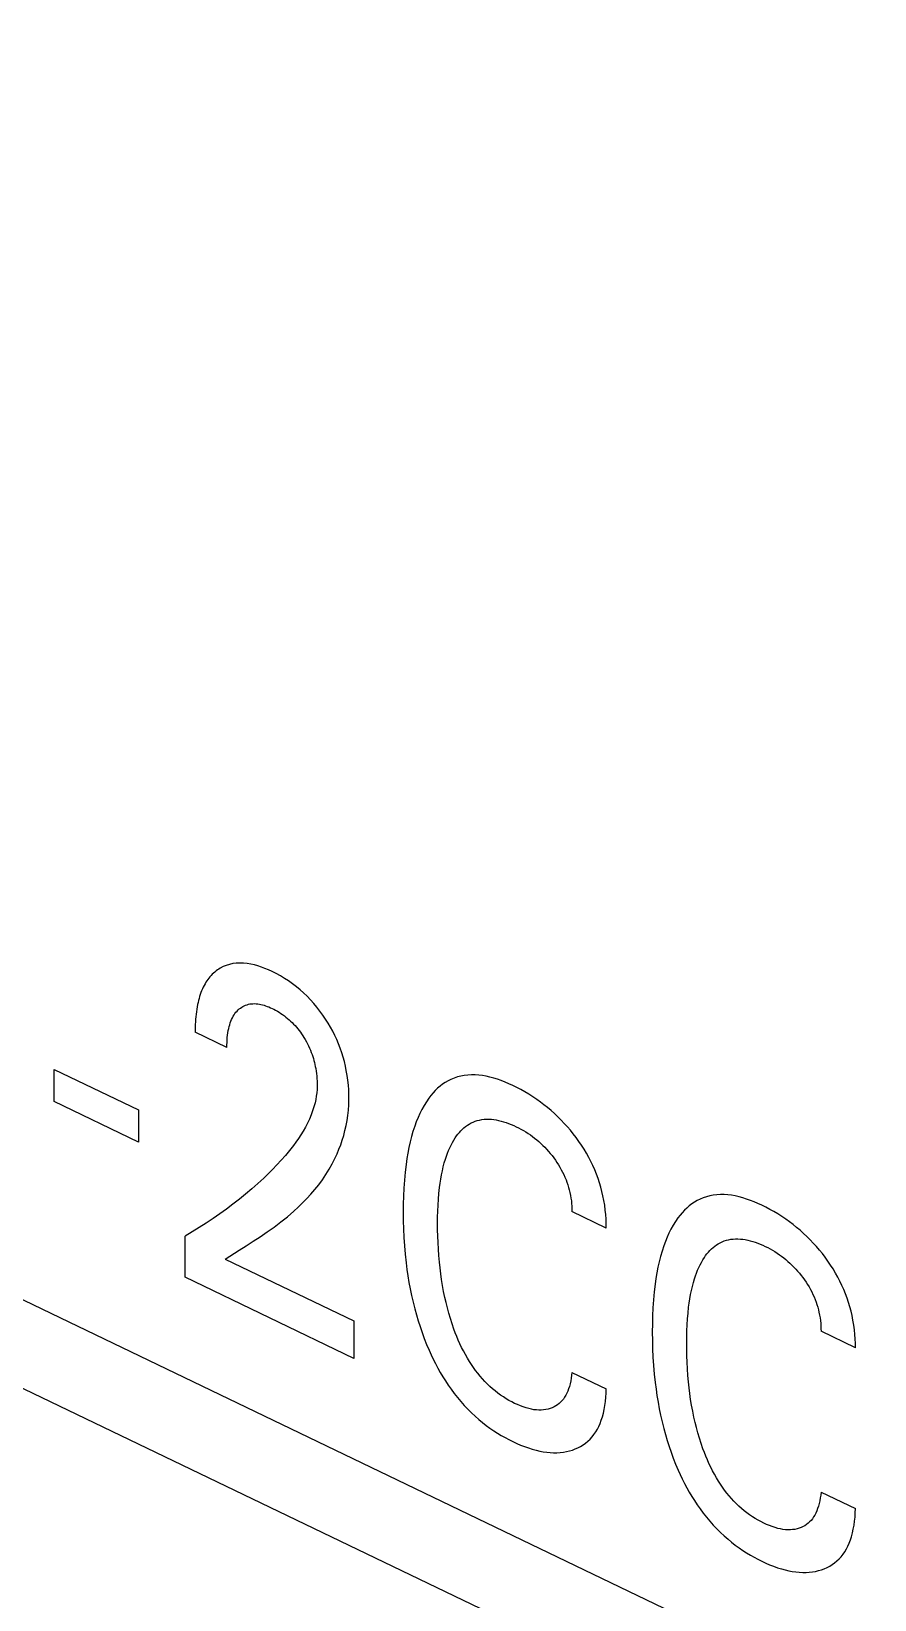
# Model space of a CAD drawing. Extents: x 0 to 420, y 0 to 297.
# Drawn here: x 192.81 to 196.23, y 121.61 to 127.97 of the extents above; entities that cross this region are included whole.
import ezdxf

# ---------------------------------------------------------------- set-up
doc = ezdxf.new("R2010")
doc.units = 0
doc.header["$LTSCALE"] = 23.1
doc.layers.add('40000_ISO', color=7, linetype='CONTINUOUS')

msp = doc.modelspace()

# ---------------------------------------------------------------- linework, layer by layer
at = {"layer": '40000_ISO', "color": 7, "linetype": 'CONTINUOUS'}
for p, q in [((151.239, 142.7894), (204.6505, 117.1157)), ((151.4456, 142.3318), (204.8571, 116.6581)), ((193.6018, 124.179), (193.5894, 124.1738)), ((193.6149, 124.1831), (193.6018, 124.179)), ((193.6285, 124.1861), (193.6149, 124.1831)), ((193.6424, 124.1879), (193.6285, 124.1861)), ((193.6569, 124.1886), (193.6424, 124.1879)), ((193.6717, 124.1882), (193.6569, 124.1886)), ((193.6869, 124.1867), (193.6717, 124.1882)), ((193.7024, 124.1841), (193.6869, 124.1867)), ((193.7164, 124.1809), (193.7024, 124.1841)), ((193.7305, 124.1769), (193.7164, 124.1809)), ((193.7448, 124.1721), (193.7305, 124.1769)), ((193.5238, 124.1163), (193.5199, 124.1104)), ((193.5278, 124.122), (193.5238, 124.1163)), ((193.532, 124.1275), (193.5278, 124.122)), ((193.5364, 124.1328), (193.532, 124.1275)), ((193.5409, 124.138), (193.5364, 124.1328)), ((193.5456, 124.1429), (193.5409, 124.138)), ((193.5506, 124.1475), (193.5456, 124.1429)), ((193.5556, 124.152), (193.5506, 124.1475)), ((193.5609, 124.1563), (193.5556, 124.152)), ((193.5663, 124.1603), (193.5609, 124.1563)), ((193.5718, 124.164), (193.5663, 124.1603)), ((193.5775, 124.1675), (193.5718, 124.164)), ((193.5894, 124.1738), (193.5775, 124.1675)), ((193.7591, 124.1667), (193.7448, 124.1721)), ((193.7735, 124.1607), (193.7591, 124.1667)), ((193.788, 124.1541), (193.7735, 124.1607)), ((193.8048, 124.1456), (193.788, 124.1541)), ((193.8217, 124.1364), (193.8048, 124.1456)), ((193.8384, 124.1264), (193.8217, 124.1364)), ((193.8551, 124.1157), (193.8384, 124.1264)), ((193.8716, 124.104), (193.8551, 124.1157)), ((193.4945, 124.0531), (193.4922, 124.0451)), ((193.497, 124.061), (193.4945, 124.0531)), ((193.4997, 124.0686), (193.497, 124.061)), ((193.5026, 124.0761), (193.4997, 124.0686)), ((193.5057, 124.0835), (193.5026, 124.0761)), ((193.509, 124.0906), (193.5057, 124.0835)), ((193.5125, 124.0976), (193.509, 124.0906)), ((193.5163, 124.1043), (193.5125, 124.0976)), ((193.5199, 124.1104), (193.5163, 124.1043)), ((193.8866, 124.0926), (193.8716, 124.104)), ((193.9014, 124.0804), (193.8866, 124.0926)), ((193.916, 124.0675), (193.9014, 124.0804)), ((193.9302, 124.0539), (193.916, 124.0675)), ((193.944, 124.0397), (193.9302, 124.0539)), ((193.4813, 123.991), (193.4801, 123.981)), ((193.4828, 124.0009), (193.4813, 123.991)), ((193.4844, 124.0107), (193.4828, 124.0009)), ((193.4862, 124.0204), (193.4844, 124.0107)), ((193.488, 124.0288), (193.4862, 124.0204)), ((193.49, 124.037), (193.488, 124.0288)), ((193.4922, 124.0451), (193.49, 124.037)), ((193.6378, 123.9836), (193.6418, 123.9887)), ((193.6418, 123.9887), (193.6461, 123.9936)), ((193.6461, 123.9936), (193.6506, 123.9981)), ((193.6506, 123.9981), (193.6553, 124.0024)), ((193.6553, 124.0024), (193.66, 124.006)), ((193.66, 124.006), (193.6649, 124.0094)), ((193.6649, 124.0094), (193.67, 124.0125)), ((193.67, 124.0125), (193.6753, 124.0152)), ((193.6753, 124.0152), (193.6808, 124.0175)), ((193.6808, 124.0175), (193.6865, 124.0195)), ((193.6865, 124.0195), (193.6924, 124.0212)), ((193.6924, 124.0212), (193.6983, 124.0224)), ((193.6983, 124.0224), (193.7044, 124.0232)), ((193.7044, 124.0232), (193.7106, 124.0237)), ((193.7106, 124.0237), (193.7169, 124.0238)), ((193.7169, 124.0238), (193.7234, 124.0235)), ((193.7234, 124.0235), (193.73, 124.0229)), ((193.73, 124.0229), (193.7366, 124.0219)), ((193.7366, 124.0219), (193.7429, 124.0206)), ((193.7429, 124.0206), (193.7492, 124.0191)), ((193.7492, 124.0191), (193.7556, 124.0173)), ((193.7556, 124.0173), (193.762, 124.0152)), ((193.762, 124.0152), (193.7685, 124.0129)), ((193.7685, 124.0129), (193.775, 124.0103)), ((193.775, 124.0103), (193.7815, 124.0075)), ((193.7815, 124.0075), (193.788, 124.0045)), ((193.788, 124.0045), (193.7952, 124.001)), ((193.7952, 124.001), (193.8024, 123.9972)), ((193.8024, 123.9972), (193.8096, 123.9931)), ((193.8096, 123.9931), (193.8168, 123.9888)), ((193.8168, 123.9888), (193.8239, 123.9842)), ((193.8239, 123.9842), (193.831, 123.9794)), ((193.9573, 124.025), (193.944, 124.0397)), ((193.9701, 124.0097), (193.9573, 124.025)), ((193.9824, 123.9939), (193.9701, 124.0097)), ((193.9942, 123.9777), (193.9824, 123.9939)), ((193.4765, 123.9295), (193.4763, 123.919)), ((193.4769, 123.9399), (193.4765, 123.9295)), ((193.4774, 123.9503), (193.4769, 123.9399)), ((193.4781, 123.9606), (193.4774, 123.9503)), ((193.479, 123.9708), (193.4781, 123.9606)), ((193.4801, 123.981), (193.479, 123.9708)), ((193.6106, 123.9146), (193.6122, 123.9226)), ((193.6122, 123.9226), (193.6141, 123.9305)), ((193.6141, 123.9305), (193.6162, 123.9381)), ((193.6162, 123.9381), (193.6186, 123.9456)), ((193.6186, 123.9456), (193.6212, 123.9528)), ((193.6212, 123.9528), (193.6241, 123.9598)), ((193.6241, 123.9598), (193.6274, 123.9665)), ((193.6274, 123.9665), (193.6306, 123.9725)), ((193.6306, 123.9725), (193.6341, 123.9781)), ((193.6341, 123.9781), (193.6378, 123.9836)), ((193.831, 123.9794), (193.838, 123.9742)), ((193.838, 123.9742), (193.8445, 123.9693)), ((193.8445, 123.9693), (193.8508, 123.9641)), ((193.8508, 123.9641), (193.8571, 123.9586)), ((193.8571, 123.9586), (193.8633, 123.953)), ((193.8633, 123.953), (193.8694, 123.9471)), ((193.8694, 123.9471), (193.8753, 123.9411)), ((193.8753, 123.9411), (193.8812, 123.9348)), ((193.8812, 123.9348), (193.8868, 123.9283)), ((193.8868, 123.9283), (193.8924, 123.9217)), ((193.8924, 123.9217), (193.8977, 123.9149)), ((194.0054, 123.961), (193.9942, 123.9777)), ((194.0156, 123.9449), (194.0054, 123.961)), ((194.0252, 123.9284), (194.0156, 123.9449)), ((194.0343, 123.9118), (194.0252, 123.9284)), ((193.4763, 123.919), (193.4762, 123.9084)), ((193.605, 123.8465), (193.4762, 123.9084)), ((193.6051, 123.8566), (193.6054, 123.8665)), ((193.6054, 123.8665), (193.606, 123.8764)), ((193.606, 123.8764), (193.6067, 123.8862)), ((193.6067, 123.8862), (193.6078, 123.8958)), ((193.6078, 123.8958), (193.609, 123.9053)), ((193.609, 123.9053), (193.6106, 123.9146)), ((193.8977, 123.9149), (193.9029, 123.9079)), ((193.9029, 123.9079), (193.9079, 123.9008)), ((193.9079, 123.9008), (193.9128, 123.8936)), ((193.9128, 123.8936), (193.9174, 123.8862)), ((193.9174, 123.8862), (193.9224, 123.8779)), ((193.9224, 123.8779), (193.9272, 123.8695)), ((193.9272, 123.8695), (193.9317, 123.861)), ((193.9317, 123.861), (193.936, 123.8524)), ((194.0427, 123.895), (194.0343, 123.9118)), ((194.0506, 123.8781), (194.0427, 123.895)), ((194.0578, 123.8611), (194.0506, 123.8781)), ((194.0647, 123.8429), (194.0578, 123.8611)), ((193.605, 123.8465), (193.6051, 123.8566)), ((193.936, 123.8524), (193.94, 123.8437)), ((193.94, 123.8437), (193.9437, 123.8351)), ((193.9437, 123.8351), (193.9472, 123.8264)), ((193.9472, 123.8264), (193.9502, 123.8181)), ((193.9502, 123.8181), (193.9529, 123.8099)), ((193.9529, 123.8099), (193.9555, 123.8017)), ((193.9555, 123.8017), (193.9578, 123.7935)), ((193.9578, 123.7935), (193.9599, 123.7854)), ((194.071, 123.8248), (194.0647, 123.8429)), ((194.0765, 123.8067), (194.071, 123.8248)), ((194.0813, 123.7886), (194.0765, 123.8067)), ((192.9041, 123.7575), (193.2461, 123.5931)), ((192.9041, 123.6266), (192.9041, 123.7575)), ((193.9599, 123.7854), (193.9618, 123.7772)), ((193.9618, 123.7772), (193.9635, 123.7691)), ((193.9635, 123.7691), (193.965, 123.7611)), ((193.965, 123.7611), (193.9667, 123.7506)), ((193.9667, 123.7506), (193.9681, 123.7403)), ((193.9681, 123.7403), (193.9693, 123.7301)), ((193.9693, 123.7301), (193.9701, 123.7199)), ((194.0856, 123.7707), (194.0813, 123.7886)), ((194.0892, 123.7528), (194.0856, 123.7707)), ((194.0927, 123.7328), (194.0892, 123.7528)), ((194.0954, 123.713), (194.0927, 123.7328)), ((194.5529, 123.73), (194.5393, 123.7265)), ((194.567, 123.7326), (194.5529, 123.73)), ((194.5814, 123.7343), (194.567, 123.7326)), ((194.5962, 123.7351), (194.5814, 123.7343)), ((194.6114, 123.735), (194.5962, 123.7351)), ((194.6268, 123.7339), (194.6114, 123.735)), ((194.6415, 123.7321), (194.6268, 123.7339)), ((194.6564, 123.7294), (194.6415, 123.7321)), ((193.9703, 123.676), (193.9691, 123.6621)), ((193.9701, 123.7199), (193.9707, 123.7099)), ((193.9709, 123.6903), (193.9703, 123.676)), ((193.9707, 123.7099), (193.971, 123.7001)), ((193.971, 123.7001), (193.9709, 123.6903)), ((194.0975, 123.6934), (194.0954, 123.713)), ((194.0988, 123.6741), (194.0975, 123.6934)), ((194.0996, 123.6551), (194.0988, 123.6741)), ((194.45, 123.6713), (194.4409, 123.6616)), ((194.4594, 123.6805), (194.45, 123.6713)), ((194.4693, 123.6891), (194.4594, 123.6805)), ((194.4796, 123.6971), (194.4693, 123.6891)), ((194.4904, 123.7044), (194.4796, 123.6971)), ((194.5017, 123.711), (194.4904, 123.7044)), ((194.5135, 123.7169), (194.5017, 123.711)), ((194.5261, 123.7221), (194.5135, 123.7169)), ((194.5393, 123.7265), (194.5261, 123.7221)), ((194.6715, 123.726), (194.6564, 123.7294)), ((194.6867, 123.7218), (194.6715, 123.726)), ((194.702, 123.717), (194.6867, 123.7218)), ((194.7174, 123.7116), (194.702, 123.717)), ((194.7329, 123.7055), (194.7174, 123.7116)), ((194.7485, 123.6989), (194.7329, 123.7055)), ((194.764, 123.6918), (194.7485, 123.6989)), ((194.7804, 123.6838), (194.764, 123.6918)), ((194.7967, 123.6752), (194.7804, 123.6838)), ((194.813, 123.6661), (194.7967, 123.6752)), ((193.2461, 123.4623), (192.9041, 123.6266)), ((193.959, 123.6094), (193.9553, 123.597)), ((193.9622, 123.6221), (193.959, 123.6094)), ((193.9651, 123.6351), (193.9622, 123.6221)), ((193.9674, 123.6484), (193.9651, 123.6351)), ((193.9691, 123.6621), (193.9674, 123.6484)), ((194.0975, 123.5921), (194.099, 123.614)), ((194.099, 123.614), (194.0997, 123.6363)), ((194.0997, 123.6363), (194.0996, 123.6551)), ((194.4045, 123.611), (194.3957, 123.5952)), ((194.414, 123.6262), (194.4045, 123.611)), ((194.4241, 123.6407), (194.414, 123.6262)), ((194.4323, 123.6514), (194.4241, 123.6407)), ((194.4409, 123.6616), (194.4323, 123.6514)), ((194.8292, 123.6564), (194.813, 123.6661)), ((194.8453, 123.6461), (194.8292, 123.6564)), ((194.8613, 123.6353), (194.8453, 123.6461)), ((194.876, 123.6248), (194.8613, 123.6353)), ((194.8905, 123.6138), (194.876, 123.6248)), ((194.9049, 123.6023), (194.8905, 123.6138)), ((193.2461, 123.5931), (193.2461, 123.4623)), ((193.9396, 123.5558), (193.9318, 123.539)), ((193.9468, 123.5731), (193.9396, 123.5558)), ((193.9512, 123.5849), (193.9468, 123.5731)), ((193.9553, 123.597), (193.9512, 123.5849)), ((194.0883, 123.5292), (194.0921, 123.5497)), ((194.0921, 123.5497), (194.0952, 123.5707)), ((194.0952, 123.5707), (194.0975, 123.5921)), ((194.3728, 123.5445), (194.3663, 123.5266)), ((194.3798, 123.5619), (194.3728, 123.5445)), ((194.3875, 123.5788), (194.3798, 123.5619)), ((194.3957, 123.5952), (194.3875, 123.5788)), ((194.5874, 123.5358), (194.5951, 123.54)), ((194.5951, 123.54), (194.6032, 123.5438)), ((194.6032, 123.5438), (194.6116, 123.5471)), ((194.6116, 123.5471), (194.6203, 123.5498)), ((194.6203, 123.5498), (194.6292, 123.552)), ((194.6292, 123.552), (194.6384, 123.5537)), ((194.6384, 123.5537), (194.6479, 123.5548)), ((194.6479, 123.5548), (194.6575, 123.5554)), ((194.6575, 123.5554), (194.6674, 123.5554)), ((194.6674, 123.5554), (194.6774, 123.5549)), ((194.6774, 123.5549), (194.6871, 123.5539)), ((194.6871, 123.5539), (194.6969, 123.5523)), ((194.6969, 123.5523), (194.7068, 123.5503)), ((194.7068, 123.5503), (194.7168, 123.5479)), ((194.7168, 123.5479), (194.7269, 123.545)), ((194.7269, 123.545), (194.7371, 123.5417)), ((194.7371, 123.5417), (194.7473, 123.538)), ((194.9192, 123.5904), (194.9049, 123.6023)), ((194.9332, 123.5779), (194.9192, 123.5904)), ((194.947, 123.5649), (194.9332, 123.5779)), ((194.96, 123.5519), (194.947, 123.5649)), ((194.9728, 123.5385), (194.96, 123.5519)), ((193.8952, 123.4771), (193.8851, 123.4626)), ((193.905, 123.4919), (193.8952, 123.4771)), ((193.9144, 123.5071), (193.905, 123.4919)), ((193.9233, 123.5228), (193.9144, 123.5071)), ((193.9318, 123.539), (193.9233, 123.5228)), ((194.0727, 123.4703), (194.0785, 123.4895)), ((194.0785, 123.4895), (194.0837, 123.5091)), ((194.0837, 123.5091), (194.0883, 123.5292)), ((194.3534, 123.4846), (194.3479, 123.4629)), ((194.3595, 123.5059), (194.3534, 123.4846)), ((194.3663, 123.5266), (194.3595, 123.5059)), ((194.5249, 123.4704), (194.5311, 123.4801)), ((194.5311, 123.4801), (194.5363, 123.4876)), ((194.5363, 123.4876), (194.5417, 123.4948)), ((194.5417, 123.4948), (194.5474, 123.5017)), ((194.5474, 123.5017), (194.5534, 123.5083)), ((194.5534, 123.5083), (194.5596, 123.5146)), ((194.5596, 123.5146), (194.5661, 123.5205)), ((194.5661, 123.5205), (194.5729, 123.526)), ((194.5729, 123.526), (194.58, 123.5312)), ((194.58, 123.5312), (194.5874, 123.5358)), ((194.7473, 123.538), (194.7575, 123.5339)), ((194.7575, 123.5339), (194.7678, 123.5295)), ((194.7678, 123.5295), (194.7781, 123.5247)), ((194.7781, 123.5247), (194.7877, 123.5199)), ((194.7877, 123.5199), (194.7973, 123.5148)), ((194.7973, 123.5148), (194.8069, 123.5094)), ((194.8069, 123.5094), (194.8164, 123.5037)), ((194.8164, 123.5037), (194.8259, 123.4977)), ((194.8259, 123.4977), (194.8353, 123.4913)), ((194.8353, 123.4913), (194.844, 123.485)), ((194.844, 123.485), (194.8526, 123.4784)), ((194.8526, 123.4784), (194.8611, 123.4716)), ((194.9853, 123.5247), (194.9728, 123.5385)), ((194.9975, 123.5104), (194.9853, 123.5247)), ((195.0094, 123.4958), (194.9975, 123.5104)), ((195.0208, 123.4808), (195.0094, 123.4958)), ((195.032, 123.4653), (195.0208, 123.4808)), ((193.8587, 123.4281), (193.8423, 123.4083)), ((193.8746, 123.4485), (193.8587, 123.4281)), ((193.8851, 123.4626), (193.8746, 123.4485)), ((194.0439, 123.3982), (194.0518, 123.4155)), ((194.0518, 123.4155), (194.0593, 123.4333)), ((194.0593, 123.4333), (194.0663, 123.4516)), ((194.0663, 123.4516), (194.0727, 123.4703)), ((194.3387, 123.4182), (194.3349, 123.3954)), ((194.343, 123.4408), (194.3387, 123.4182)), ((194.3479, 123.4629), (194.343, 123.4408)), ((194.4951, 123.4056), (194.4993, 123.4171)), ((194.4993, 123.4171), (194.5037, 123.4284)), ((194.5037, 123.4284), (194.5085, 123.4393)), ((194.5085, 123.4393), (194.5136, 123.45)), ((194.5136, 123.45), (194.5191, 123.4604)), ((194.5191, 123.4604), (194.5249, 123.4704)), ((194.8611, 123.4716), (194.8695, 123.4644)), ((194.8695, 123.4644), (194.8778, 123.457)), ((194.8778, 123.457), (194.886, 123.4492)), ((194.886, 123.4492), (194.8938, 123.4414)), ((194.8938, 123.4414), (194.9014, 123.4332)), ((194.9014, 123.4332), (194.9089, 123.4249)), ((194.9089, 123.4249), (194.9161, 123.4163)), ((194.9161, 123.4163), (194.9232, 123.4075)), ((195.0427, 123.4495), (195.032, 123.4653)), ((195.053, 123.4335), (195.0427, 123.4495)), ((195.0628, 123.4171), (195.053, 123.4335)), ((195.0721, 123.4006), (195.0628, 123.4171)), ((193.7905, 123.3519), (193.7725, 123.334)), ((193.8081, 123.3702), (193.7905, 123.3519)), ((193.8254, 123.389), (193.8081, 123.3702)), ((193.8423, 123.4083), (193.8254, 123.389)), ((194.0061, 123.3306), (194.0195, 123.3523)), ((194.0195, 123.3523), (194.0321, 123.3748)), ((194.0321, 123.3748), (194.0439, 123.3982)), ((194.3315, 123.3722), (194.3278, 123.3407)), ((194.3349, 123.3954), (194.3315, 123.3722)), ((194.4785, 123.346), (194.4823, 123.3623)), ((194.4823, 123.3623), (194.4865, 123.3783)), ((194.4865, 123.3783), (194.4912, 123.3939)), ((194.4912, 123.3939), (194.4951, 123.4056)), ((194.9232, 123.4075), (194.9301, 123.3985)), ((194.9301, 123.3985), (194.9368, 123.3892)), ((194.9368, 123.3892), (194.9432, 123.3798)), ((194.9432, 123.3798), (194.9494, 123.3702)), ((194.9494, 123.3702), (194.9553, 123.3605)), ((194.9553, 123.3605), (194.9609, 123.3506)), ((194.9609, 123.3506), (194.9662, 123.3406)), ((195.0808, 123.3839), (195.0721, 123.4006)), ((195.0889, 123.3671), (195.0808, 123.3839)), ((195.0966, 123.3497), (195.0889, 123.3671)), ((195.1036, 123.3322), (195.0966, 123.3497)), ((193.7302, 123.2942), (193.7057, 123.2726)), ((193.7542, 123.3164), (193.7302, 123.2942)), ((193.7725, 123.334), (193.7542, 123.3164)), ((193.9619, 123.2701), (193.9773, 123.2896)), ((193.9773, 123.2896), (193.9921, 123.3097)), ((193.9921, 123.3097), (194.0061, 123.3306)), ((194.3249, 123.3088), (194.3226, 123.2764)), ((194.3278, 123.3407), (194.3249, 123.3088)), ((194.4673, 123.2782), (194.4696, 123.2955)), ((194.4696, 123.2955), (194.4722, 123.3126)), ((194.4722, 123.3126), (194.4752, 123.3294)), ((194.4752, 123.3294), (194.4785, 123.346)), ((194.9662, 123.3406), (194.9711, 123.3306)), ((194.9711, 123.3306), (194.9757, 123.3203)), ((194.9757, 123.3203), (194.98, 123.3099)), ((194.98, 123.3099), (194.9838, 123.2995)), ((194.9838, 123.2995), (194.9874, 123.2891)), ((194.9874, 123.2891), (194.9905, 123.2788)), ((195.11, 123.3147), (195.1036, 123.3322)), ((195.1158, 123.2972), (195.11, 123.3147)), ((195.121, 123.2797), (195.1158, 123.2972)), ((193.6556, 123.231), (193.6296, 123.2106)), ((193.6808, 123.2516), (193.6556, 123.231)), ((193.7057, 123.2726), (193.6808, 123.2516)), ((193.9121, 123.2156), (193.9292, 123.2332)), ((193.9292, 123.2332), (193.9458, 123.2513)), ((193.9458, 123.2513), (193.9619, 123.2701)), ((194.3211, 123.2437), (194.3202, 123.2106)), ((194.3226, 123.2764), (194.3211, 123.2437)), ((194.4612, 123.2067), (194.4627, 123.2308)), ((194.4627, 123.2308), (194.4647, 123.2546)), ((194.4647, 123.2546), (194.4673, 123.2782)), ((194.9905, 123.2788), (194.9933, 123.2684)), ((194.9933, 123.2684), (194.9957, 123.2581)), ((194.9957, 123.2581), (194.9981, 123.2466)), ((194.9981, 123.2466), (195, 123.2353)), ((195, 123.2353), (195.0016, 123.2241)), ((195.0016, 123.2241), (195.0027, 123.213)), ((195.1256, 123.2622), (195.121, 123.2797)), ((195.1297, 123.2448), (195.1256, 123.2622)), ((195.1336, 123.2254), (195.1297, 123.2448)), ((195.1368, 123.2062), (195.1336, 123.2254)), ((195.5115, 123.2256), (195.5003, 123.219)), ((195.5233, 123.2315), (195.5115, 123.2256)), ((195.5359, 123.2367), (195.5233, 123.2315)), ((195.5491, 123.2411), (195.5359, 123.2367)), ((195.5627, 123.2446), (195.5491, 123.2411)), ((195.5768, 123.2472), (195.5627, 123.2446)), ((195.5912, 123.2489), (195.5768, 123.2472)), ((195.606, 123.2497), (195.5912, 123.2489)), ((195.6212, 123.2496), (195.606, 123.2497)), ((195.6366, 123.2485), (195.6212, 123.2496)), ((195.6513, 123.2467), (195.6366, 123.2485)), ((195.6662, 123.244), (195.6513, 123.2467)), ((195.6813, 123.2406), (195.6662, 123.244)), ((195.6965, 123.2364), (195.6813, 123.2406)), ((195.7118, 123.2316), (195.6965, 123.2364)), ((195.7273, 123.2262), (195.7118, 123.2316)), ((195.7427, 123.2201), (195.7273, 123.2262)), ((193.5764, 123.1714), (193.5493, 123.1525)), ((193.6032, 123.1908), (193.5764, 123.1714)), ((193.6296, 123.2106), (193.6032, 123.1908)), ((193.8235, 123.1386), (193.8503, 123.16)), ((193.8503, 123.16), (193.8764, 123.1822)), ((193.8764, 123.1822), (193.8945, 123.1987)), ((193.8945, 123.1987), (193.9121, 123.2156)), ((194.3202, 123.2106), (194.32, 123.1773)), ((194.32, 123.1773), (194.3203, 123.1439)), ((194.4593, 123.1329), (194.4595, 123.1577)), ((194.4595, 123.1577), (194.4601, 123.1823)), ((194.4601, 123.1823), (194.4612, 123.2067)), ((195.0027, 123.213), (195.0035, 123.2021)), ((195.0035, 123.2021), (195.0039, 123.1914)), ((195.0039, 123.1914), (195.004, 123.181)), ((195.1433, 123.114), (195.004, 123.181)), ((195.1393, 123.1871), (195.1368, 123.2062)), ((195.1412, 123.1684), (195.1393, 123.1871)), ((195.1425, 123.1499), (195.1412, 123.1684)), ((195.4421, 123.166), (195.4339, 123.1553)), ((195.4507, 123.1762), (195.4421, 123.166)), ((195.4598, 123.1859), (195.4507, 123.1762)), ((195.4692, 123.1951), (195.4598, 123.1859)), ((195.4791, 123.2037), (195.4692, 123.1951)), ((195.4894, 123.2117), (195.4791, 123.2037)), ((195.5003, 123.219), (195.4894, 123.2117)), ((195.7583, 123.2135), (195.7427, 123.2201)), ((195.7738, 123.2064), (195.7583, 123.2135)), ((195.7902, 123.1984), (195.7738, 123.2064)), ((195.8065, 123.1898), (195.7902, 123.1984)), ((195.8228, 123.1807), (195.8065, 123.1898)), ((195.839, 123.171), (195.8228, 123.1807)), ((195.8551, 123.1607), (195.839, 123.171)), ((195.8711, 123.1499), (195.8551, 123.1607)), ((193.4644, 123.0981), (193.4354, 123.0811)), ((193.4931, 123.1158), (193.4644, 123.0981)), ((193.5214, 123.1339), (193.4931, 123.1158)), ((193.5493, 123.1525), (193.5214, 123.1339)), ((193.74, 123.0789), (193.7683, 123.0982)), ((193.7683, 123.0982), (193.7961, 123.118)), ((193.7961, 123.118), (193.8235, 123.1386)), ((194.3203, 123.1439), (194.3211, 123.1102)), ((194.3211, 123.1102), (194.3227, 123.0762)), ((194.4594, 123.1072), (194.4593, 123.1329)), ((194.46, 123.0812), (194.4594, 123.1072)), ((195.1432, 123.1318), (195.1425, 123.1499)), ((195.1433, 123.114), (195.1432, 123.1318)), ((195.4055, 123.1098), (195.3973, 123.0934)), ((195.4143, 123.1256), (195.4055, 123.1098)), ((195.4238, 123.1408), (195.4143, 123.1256)), ((195.4339, 123.1553), (195.4238, 123.1408)), ((195.8858, 123.1394), (195.8711, 123.1499)), ((195.9003, 123.1284), (195.8858, 123.1394)), ((195.9147, 123.1169), (195.9003, 123.1284)), ((195.929, 123.105), (195.9147, 123.1169)), ((195.943, 123.0925), (195.929, 123.105)), ((193.4354, 122.9148), (193.4354, 123.0811)), ((193.6542, 123.0239), (193.6829, 123.0419)), ((193.6829, 123.0419), (193.7115, 123.0602)), ((193.7115, 123.0602), (193.74, 123.0789)), ((194.3227, 123.0762), (194.3249, 123.042)), ((194.3249, 123.042), (194.3279, 123.0075)), ((194.461, 123.0551), (194.46, 123.0812)), ((194.4624, 123.0288), (194.461, 123.0551)), ((195.3761, 123.0413), (195.3693, 123.0205)), ((195.3826, 123.0591), (195.3761, 123.0413)), ((195.3896, 123.0765), (195.3826, 123.0591)), ((195.3973, 123.0934), (195.3896, 123.0765)), ((195.5694, 123.0292), (195.5759, 123.0351)), ((195.5759, 123.0351), (195.5827, 123.0407)), ((195.5827, 123.0407), (195.5898, 123.0458)), ((195.5898, 123.0458), (195.5972, 123.0504)), ((195.5972, 123.0504), (195.6049, 123.0547)), ((195.6049, 123.0547), (195.613, 123.0584)), ((195.613, 123.0584), (195.6214, 123.0617)), ((195.6214, 123.0617), (195.6301, 123.0644)), ((195.6301, 123.0644), (195.639, 123.0666)), ((195.639, 123.0666), (195.6482, 123.0683)), ((195.6482, 123.0683), (195.6577, 123.0694)), ((195.6577, 123.0694), (195.6673, 123.07)), ((195.6673, 123.07), (195.6772, 123.07)), ((195.6772, 123.07), (195.6872, 123.0695)), ((195.6872, 123.0695), (195.6969, 123.0685)), ((195.6969, 123.0685), (195.7067, 123.067)), ((195.7067, 123.067), (195.7166, 123.065)), ((195.7166, 123.065), (195.7266, 123.0625)), ((195.7266, 123.0625), (195.7367, 123.0596)), ((195.7367, 123.0596), (195.7469, 123.0563)), ((195.7469, 123.0563), (195.7571, 123.0526)), ((195.7571, 123.0526), (195.7673, 123.0485)), ((195.7673, 123.0485), (195.7776, 123.0441)), ((195.7776, 123.0441), (195.7879, 123.0393)), ((195.7879, 123.0393), (195.7975, 123.0345)), ((195.7975, 123.0345), (195.8071, 123.0294)), ((195.9568, 123.0795), (195.943, 123.0925)), ((195.9698, 123.0666), (195.9568, 123.0795)), ((195.9826, 123.0531), (195.9698, 123.0666)), ((195.9951, 123.0393), (195.9826, 123.0531)), ((196.0073, 123.025), (195.9951, 123.0393)), ((193.5973, 122.9885), (193.6542, 123.0239)), ((193.5973, 122.9885), (194.1201, 122.7372)), ((194.3279, 123.0075), (194.3316, 122.9726)), ((194.3316, 122.9726), (194.335, 122.9464)), ((194.4643, 123.0023), (194.4624, 123.0288)), ((194.4666, 122.9756), (194.4643, 123.0023)), ((194.4691, 122.9522), (194.4666, 122.9756)), ((195.3577, 122.9775), (195.3528, 122.9554)), ((195.3632, 122.9993), (195.3577, 122.9775)), ((195.3693, 123.0205), (195.3632, 122.9993)), ((195.5234, 122.9646), (195.5289, 122.975)), ((195.5289, 122.975), (195.5347, 122.985)), ((195.5347, 122.985), (195.5409, 122.9947)), ((195.5409, 122.9947), (195.5461, 123.0022)), ((195.5461, 123.0022), (195.5515, 123.0094)), ((195.5515, 123.0094), (195.5572, 123.0163)), ((195.5572, 123.0163), (195.5632, 123.0229)), ((195.5632, 123.0229), (195.5694, 123.0292)), ((195.8071, 123.0294), (195.8167, 123.024)), ((195.8167, 123.024), (195.8262, 123.0183)), ((195.8262, 123.0183), (195.8357, 123.0123)), ((195.8357, 123.0123), (195.8451, 123.0059)), ((195.8451, 123.0059), (195.8538, 122.9996)), ((195.8538, 122.9996), (195.8624, 122.9931)), ((195.8624, 122.9931), (195.8709, 122.9862)), ((195.8709, 122.9862), (195.8793, 122.979)), ((195.8793, 122.979), (195.8876, 122.9716)), ((195.8876, 122.9716), (195.8958, 122.9638)), ((196.0192, 123.0104), (196.0073, 123.025)), ((196.0306, 122.9954), (196.0192, 123.0104)), ((196.0418, 122.9799), (196.0306, 122.9954)), ((196.0526, 122.9641), (196.0418, 122.9799)), ((194.1201, 122.5857), (193.4354, 122.9148)), ((194.335, 122.9464), (194.3388, 122.9201)), ((194.3388, 122.9201), (194.3432, 122.8936)), ((194.4721, 122.9286), (194.4691, 122.9522)), ((194.4754, 122.9048), (194.4721, 122.9286)), ((194.4793, 122.881), (194.4754, 122.9048)), ((195.3447, 122.91), (195.3413, 122.8868)), ((195.3485, 122.9329), (195.3447, 122.91)), ((195.3528, 122.9554), (195.3485, 122.9329)), ((195.4963, 122.8929), (195.501, 122.9085)), ((195.501, 122.9085), (195.5049, 122.9202)), ((195.5049, 122.9202), (195.5091, 122.9317)), ((195.5091, 122.9317), (195.5135, 122.943)), ((195.5135, 122.943), (195.5183, 122.9539)), ((195.5183, 122.9539), (195.5234, 122.9646)), ((195.8958, 122.9638), (195.9036, 122.956)), ((195.9036, 122.956), (195.9112, 122.9479)), ((195.9112, 122.9479), (195.9187, 122.9395)), ((195.9187, 122.9395), (195.9259, 122.9309)), ((195.9259, 122.9309), (195.933, 122.9221)), ((195.933, 122.9221), (195.9399, 122.9131)), ((195.9399, 122.9131), (195.9466, 122.9038)), ((195.9466, 122.9038), (195.953, 122.8944)), ((196.0628, 122.9481), (196.0526, 122.9641)), ((196.0726, 122.9317), (196.0628, 122.9481)), ((196.0819, 122.9152), (196.0726, 122.9317)), ((196.0906, 122.8985), (196.0819, 122.9152)), ((194.3432, 122.8936), (194.3481, 122.867)), ((194.3481, 122.867), (194.3536, 122.8402)), ((194.3536, 122.8402), (194.3598, 122.8133)), ((194.4837, 122.857), (194.4793, 122.881)), ((194.4887, 122.8328), (194.4837, 122.857)), ((195.3376, 122.8553), (195.3347, 122.8234)), ((195.3413, 122.8868), (195.3376, 122.8553)), ((195.482, 122.8272), (195.485, 122.844)), ((195.485, 122.844), (195.4883, 122.8606)), ((195.4883, 122.8606), (195.4921, 122.8769)), ((195.4921, 122.8769), (195.4963, 122.8929)), ((195.953, 122.8944), (195.9592, 122.8848)), ((195.9592, 122.8848), (195.9651, 122.8751)), ((195.9651, 122.8751), (195.9707, 122.8652)), ((195.9707, 122.8652), (195.976, 122.8552)), ((195.976, 122.8552), (195.9809, 122.8452)), ((195.9809, 122.8452), (195.9855, 122.8349)), ((196.0987, 122.8817), (196.0906, 122.8985)), ((196.1064, 122.8643), (196.0987, 122.8817)), ((196.1134, 122.8468), (196.1064, 122.8643)), ((196.1198, 122.8293), (196.1134, 122.8468)), ((194.3598, 122.8133), (194.3666, 122.7863)), ((194.3666, 122.7863), (194.3731, 122.7624)), ((194.4935, 122.8117), (194.4887, 122.8328)), ((194.4988, 122.7904), (194.4935, 122.8117)), ((194.5046, 122.7691), (194.4988, 122.7904)), ((195.3324, 122.791), (195.3309, 122.7583)), ((195.3347, 122.8234), (195.3324, 122.791)), ((195.4745, 122.7693), (195.4771, 122.7928)), ((195.4771, 122.7928), (195.4794, 122.8101)), ((195.4794, 122.8101), (195.482, 122.8272)), ((195.9855, 122.8349), (195.9898, 122.8245)), ((195.9898, 122.8245), (195.9937, 122.8142)), ((195.9937, 122.8142), (195.9972, 122.8038)), ((195.9972, 122.8038), (196.0003, 122.7934)), ((196.0003, 122.7934), (196.0031, 122.783)), ((196.0031, 122.783), (196.0055, 122.7727)), ((196.1256, 122.8118), (196.1198, 122.8293)), ((196.1308, 122.7943), (196.1256, 122.8118)), ((196.1354, 122.7768), (196.1308, 122.7943)), ((196.1395, 122.7594), (196.1354, 122.7768)), ((194.1201, 122.7372), (194.1201, 122.5857)), ((194.3731, 122.7624), (194.3802, 122.7384)), ((194.3802, 122.7384), (194.3879, 122.7144)), ((194.3879, 122.7144), (194.3961, 122.6903)), ((194.511, 122.7476), (194.5046, 122.7691)), ((194.5179, 122.7262), (194.511, 122.7476)), ((194.5254, 122.7047), (194.5179, 122.7262)), ((195.33, 122.7252), (195.3298, 122.6919)), ((195.3309, 122.7583), (195.33, 122.7252)), ((195.4699, 122.6969), (195.471, 122.7213)), ((195.471, 122.7213), (195.4725, 122.7454)), ((195.4725, 122.7454), (195.4745, 122.7693)), ((196.0055, 122.7727), (196.0079, 122.7612)), ((196.0079, 122.7612), (196.0098, 122.7499)), ((196.0098, 122.7499), (196.0114, 122.7387)), ((196.0114, 122.7387), (196.0125, 122.7276)), ((196.0125, 122.7276), (196.0133, 122.7167)), ((196.0133, 122.7167), (196.0137, 122.706)), ((196.1434, 122.74), (196.1395, 122.7594)), ((196.1466, 122.7208), (196.1434, 122.74)), ((196.1491, 122.7018), (196.1466, 122.7208)), ((194.3961, 122.6903), (194.405, 122.6663)), ((194.405, 122.6663), (194.4146, 122.6423)), ((194.531, 122.6898), (194.5254, 122.7047)), ((194.5369, 122.6749), (194.531, 122.6898)), ((194.5431, 122.66), (194.5369, 122.6749)), ((194.5497, 122.6452), (194.5431, 122.66)), ((195.3298, 122.6919), (195.3301, 122.6585)), ((195.3301, 122.6585), (195.3309, 122.6248)), ((195.4691, 122.6475), (195.4693, 122.6723)), ((195.4693, 122.6723), (195.4699, 122.6969)), ((196.0137, 122.706), (196.0138, 122.6956)), ((196.1531, 122.6286), (196.0138, 122.6956)), ((196.151, 122.683), (196.1491, 122.7018)), ((196.1523, 122.6645), (196.151, 122.683)), ((196.153, 122.6464), (196.1523, 122.6645)), ((194.4146, 122.6423), (194.4248, 122.6183)), ((194.4248, 122.6183), (194.433, 122.6002)), ((194.433, 122.6002), (194.4416, 122.5822)), ((194.5566, 122.6304), (194.5497, 122.6452)), ((194.5639, 122.6158), (194.5566, 122.6304)), ((194.5717, 122.6013), (194.5639, 122.6158)), ((194.5799, 122.5869), (194.5717, 122.6013)), ((194.5885, 122.5727), (194.5799, 122.5869)), ((195.3309, 122.6248), (195.3325, 122.5908)), ((195.3325, 122.5908), (195.3347, 122.5566)), ((195.4692, 122.6218), (195.4691, 122.6475)), ((195.4698, 122.5958), (195.4692, 122.6218)), ((195.4708, 122.5697), (195.4698, 122.5958)), ((196.1531, 122.6286), (196.153, 122.6464)), ((194.4416, 122.5822), (194.4506, 122.5643)), ((194.4506, 122.5643), (194.46, 122.5465)), ((194.46, 122.5465), (194.4699, 122.5289)), ((194.4699, 122.5289), (194.4802, 122.5115)), ((194.5964, 122.5605), (194.5885, 122.5727)), ((194.6046, 122.5485), (194.5964, 122.5605)), ((194.6132, 122.5366), (194.6046, 122.5485)), ((194.6221, 122.5251), (194.6132, 122.5366)), ((194.6312, 122.5138), (194.6221, 122.5251)), ((195.004, 122.5288), (195.0027, 122.517)), ((195.004, 122.5288), (195.1433, 122.4618)), ((195.3347, 122.5566), (195.3377, 122.5221)), ((195.3377, 122.5221), (195.3414, 122.4872)), ((195.4722, 122.5434), (195.4708, 122.5697)), ((195.4741, 122.5169), (195.4722, 122.5434)), ((194.4802, 122.5115), (194.4909, 122.4943)), ((194.4909, 122.4943), (194.5021, 122.4774)), ((194.5021, 122.4774), (194.5138, 122.4607)), ((194.5138, 122.4607), (194.5265, 122.4437)), ((194.6407, 122.5028), (194.6312, 122.5138)), ((194.6504, 122.4922), (194.6407, 122.5028)), ((194.6604, 122.482), (194.6504, 122.4922)), ((194.6706, 122.4723), (194.6604, 122.482)), ((194.6813, 122.4627), (194.6706, 122.4723)), ((194.6922, 122.4536), (194.6813, 122.4627)), ((194.9904, 122.4617), (194.9869, 122.4528)), ((194.9937, 122.4722), (194.9904, 122.4617)), ((194.9966, 122.483), (194.9937, 122.4722)), ((194.9991, 122.4941), (194.9966, 122.483)), ((195.0011, 122.5054), (194.9991, 122.4941)), ((195.0027, 122.517), (195.0011, 122.5054)), ((195.1428, 122.4447), (195.1433, 122.4618)), ((195.3414, 122.4872), (195.3448, 122.461)), ((195.3448, 122.461), (195.3486, 122.4347)), ((195.4764, 122.4902), (195.4741, 122.5169)), ((195.4789, 122.4668), (195.4764, 122.4902)), ((195.4819, 122.4432), (195.4789, 122.4668)), ((194.5265, 122.4437), (194.5397, 122.427)), ((194.5397, 122.427), (194.5533, 122.4108)), ((194.5533, 122.4108), (194.5673, 122.395)), ((194.5673, 122.395), (194.5817, 122.3798)), ((194.7032, 122.445), (194.6922, 122.4536)), ((194.7145, 122.4369), (194.7032, 122.445)), ((194.7258, 122.4292), (194.7145, 122.4369)), ((194.7372, 122.422), (194.7258, 122.4292)), ((194.7487, 122.4153), (194.7372, 122.422)), ((194.7602, 122.4091), (194.7487, 122.4153)), ((194.7717, 122.4033), (194.7602, 122.4091)), ((194.7833, 122.398), (194.7717, 122.4033)), ((194.7948, 122.3931), (194.7833, 122.398)), ((194.9453, 122.3973), (194.9384, 122.3928)), ((194.9518, 122.4024), (194.9453, 122.3973)), ((194.9579, 122.4079), (194.9518, 122.4024)), ((194.9636, 122.4139), (194.9579, 122.4079)), ((194.9692, 122.4208), (194.9636, 122.4139)), ((194.9742, 122.4281), (194.9692, 122.4208)), ((194.9789, 122.4359), (194.9742, 122.4281)), ((194.9831, 122.4441), (194.9789, 122.4359)), ((194.9869, 122.4528), (194.9831, 122.4441)), ((195.135, 122.3788), (195.1379, 122.3948)), ((195.1379, 122.3948), (195.1401, 122.4111)), ((195.1401, 122.4111), (195.1418, 122.4278)), ((195.1418, 122.4278), (195.1428, 122.4447)), ((195.3486, 122.4347), (195.353, 122.4082)), ((195.353, 122.4082), (195.3579, 122.3816)), ((195.4852, 122.4195), (195.4819, 122.4432)), ((195.4891, 122.3956), (195.4852, 122.4195)), ((195.4935, 122.3716), (195.4891, 122.3956)), ((194.5817, 122.3798), (194.5965, 122.3651)), ((194.5965, 122.3651), (194.6115, 122.351)), ((194.6115, 122.351), (194.6269, 122.3375)), ((194.6269, 122.3375), (194.6416, 122.3254)), ((194.8063, 122.3888), (194.7948, 122.3931)), ((194.8177, 122.3851), (194.8063, 122.3888)), ((194.829, 122.3819), (194.8177, 122.3851)), ((194.8394, 122.3795), (194.829, 122.3819)), ((194.8497, 122.3777), (194.8394, 122.3795)), ((194.8599, 122.3765), (194.8497, 122.3777)), ((194.8699, 122.3759), (194.8599, 122.3765)), ((194.8796, 122.3759), (194.8699, 122.3759)), ((194.889, 122.3766), (194.8796, 122.3759)), ((194.8981, 122.3779), (194.889, 122.3766)), ((194.907, 122.3797), (194.8981, 122.3779)), ((194.9155, 122.3822), (194.907, 122.3797)), ((194.9237, 122.3853), (194.9155, 122.3822)), ((194.9312, 122.3888), (194.9237, 122.3853)), ((194.9384, 122.3928), (194.9312, 122.3888)), ((195.1183, 122.3223), (195.1231, 122.335)), ((195.1231, 122.335), (195.1274, 122.3482)), ((195.1274, 122.3482), (195.1315, 122.3633)), ((195.1315, 122.3633), (195.135, 122.3788)), ((195.3579, 122.3816), (195.3634, 122.3548)), ((195.3634, 122.3548), (195.3696, 122.3279)), ((195.4985, 122.3475), (195.4935, 122.3716)), ((195.5033, 122.3263), (195.4985, 122.3475)), ((194.6416, 122.3254), (194.6565, 122.3138)), ((194.6565, 122.3138), (194.6716, 122.3029)), ((194.6716, 122.3029), (194.6868, 122.2925)), ((194.6868, 122.2925), (194.7021, 122.2826)), ((194.7021, 122.2826), (194.7175, 122.2734)), ((194.7175, 122.2734), (194.733, 122.2646)), ((195.0854, 122.2671), (195.0932, 122.2769)), ((195.0932, 122.2769), (195.1003, 122.2873)), ((195.1003, 122.2873), (195.1069, 122.2984)), ((195.1069, 122.2984), (195.1129, 122.3101)), ((195.1129, 122.3101), (195.1183, 122.3223)), ((195.3696, 122.3279), (195.3764, 122.3009)), ((195.3764, 122.3009), (195.3829, 122.277)), ((195.3829, 122.277), (195.39, 122.253)), ((195.5086, 122.305), (195.5033, 122.3263)), ((195.5145, 122.2837), (195.5086, 122.305)), ((195.5208, 122.2623), (195.5145, 122.2837)), ((194.733, 122.2646), (194.7485, 122.2564)), ((194.7485, 122.2564), (194.764, 122.2486)), ((194.764, 122.2486), (194.7799, 122.2412)), ((194.7799, 122.2412), (194.7958, 122.2344)), ((194.7958, 122.2344), (194.8117, 122.2281)), ((194.8117, 122.2281), (194.8275, 122.2225)), ((194.8275, 122.2225), (194.8432, 122.2175)), ((194.8432, 122.2175), (194.8588, 122.2133)), ((194.8588, 122.2133), (194.8733, 122.2099)), ((194.8733, 122.2099), (194.8876, 122.2072)), ((194.8876, 122.2072), (194.9018, 122.2051)), ((194.9018, 122.2051), (194.9159, 122.2038)), ((194.9432, 122.2032), (194.9563, 122.2039)), ((194.9563, 122.2039), (194.9692, 122.2054)), ((194.9692, 122.2054), (194.9817, 122.2076)), ((194.9817, 122.2076), (194.9939, 122.2105)), ((194.9939, 122.2105), (195.0058, 122.2141)), ((195.0058, 122.2141), (195.0173, 122.2184)), ((195.0173, 122.2184), (195.0284, 122.2233)), ((195.0284, 122.2233), (195.0391, 122.2289)), ((195.0391, 122.2289), (195.0494, 122.2352)), ((195.0494, 122.2352), (195.0592, 122.2421)), ((195.0592, 122.2421), (195.0685, 122.2498)), ((195.0685, 122.2498), (195.0772, 122.2581)), ((195.0772, 122.2581), (195.0854, 122.2671)), ((195.39, 122.253), (195.3977, 122.229)), ((195.3977, 122.229), (195.4059, 122.2049)), ((195.4059, 122.2049), (195.4148, 122.1809)), ((195.5277, 122.2408), (195.5208, 122.2623)), ((195.5352, 122.2193), (195.5277, 122.2408)), ((195.5408, 122.2044), (195.5352, 122.2193)), ((195.5467, 122.1895), (195.5408, 122.2044)), ((194.9159, 122.2038), (194.9297, 122.2031)), ((194.9297, 122.2031), (194.9432, 122.2032)), ((195.4148, 122.1809), (195.4244, 122.1569)), ((195.4244, 122.1569), (195.4346, 122.1329)), ((195.5529, 122.1746), (195.5467, 122.1895)), ((195.5595, 122.1598), (195.5529, 122.1746)), ((195.5664, 122.145), (195.5595, 122.1598)), ((195.5737, 122.1304), (195.5664, 122.145)), ((195.4346, 122.1329), (195.4428, 122.1148)), ((195.4428, 122.1148), (195.4514, 122.0968)), ((195.4514, 122.0968), (195.4604, 122.0789)), ((195.4604, 122.0789), (195.4698, 122.0611)), ((195.5815, 122.1159), (195.5737, 122.1304)), ((195.5897, 122.1015), (195.5815, 122.1159)), ((195.5983, 122.0873), (195.5897, 122.1015)), ((195.6062, 122.0751), (195.5983, 122.0873)), ((195.4698, 122.0611), (195.4797, 122.0435)), ((195.4797, 122.0435), (195.49, 122.0261)), ((195.49, 122.0261), (195.5007, 122.0089)), ((195.6144, 122.0631), (195.6062, 122.0751)), ((195.623, 122.0512), (195.6144, 122.0631)), ((195.6319, 122.0397), (195.623, 122.0512)), ((195.641, 122.0284), (195.6319, 122.0397)), ((195.6505, 122.0174), (195.641, 122.0284)), ((195.6602, 122.0069), (195.6505, 122.0174)), ((196.0109, 122.0201), (196.0089, 122.0087)), ((196.0125, 122.0316), (196.0109, 122.0201)), ((196.0138, 122.0434), (196.0125, 122.0316)), ((196.0138, 122.0434), (196.1531, 121.9764)), ((195.5007, 122.0089), (195.5119, 121.992)), ((195.5119, 121.992), (195.5236, 121.9753)), ((195.5236, 121.9753), (195.5363, 121.9583)), ((195.5363, 121.9583), (195.5495, 121.9416)), ((195.6702, 121.9967), (195.6602, 122.0069)), ((195.6804, 121.9869), (195.6702, 121.9967)), ((195.6911, 121.9773), (195.6804, 121.9869)), ((195.702, 121.9682), (195.6911, 121.9773)), ((195.713, 121.9596), (195.702, 121.9682)), ((195.7243, 121.9515), (195.713, 121.9596)), ((195.7356, 121.9438), (195.7243, 121.9515)), ((195.9887, 121.9505), (195.984, 121.9427)), ((195.9929, 121.9587), (195.9887, 121.9505)), ((195.9967, 121.9674), (195.9929, 121.9587)), ((196.0002, 121.9764), (195.9967, 121.9674)), ((196.0035, 121.9868), (196.0002, 121.9764)), ((196.0064, 121.9976), (196.0035, 121.9868)), ((196.0089, 122.0087), (196.0064, 121.9976)), ((196.1516, 121.9424), (196.1526, 121.9593)), ((196.1526, 121.9593), (196.1531, 121.9764)), ((195.5495, 121.9416), (195.5631, 121.9254)), ((195.5631, 121.9254), (195.5771, 121.9096)), ((195.5771, 121.9096), (195.5915, 121.8944)), ((195.5915, 121.8944), (195.6063, 121.8797)), ((195.747, 121.9367), (195.7356, 121.9438)), ((195.7585, 121.9299), (195.747, 121.9367)), ((195.77, 121.9237), (195.7585, 121.9299)), ((195.7815, 121.9179), (195.77, 121.9237)), ((195.7931, 121.9126), (195.7815, 121.9179)), ((195.8046, 121.9077), (195.7931, 121.9126)), ((195.8161, 121.9034), (195.8046, 121.9077)), ((195.8275, 121.8997), (195.8161, 121.9034)), ((195.8388, 121.8965), (195.8275, 121.8997)), ((195.8492, 121.8942), (195.8388, 121.8965)), ((195.8595, 121.8923), (195.8492, 121.8942)), ((195.8697, 121.8911), (195.8595, 121.8923)), ((195.8797, 121.8905), (195.8697, 121.8911)), ((195.8894, 121.8905), (195.8797, 121.8905)), ((195.8988, 121.8912), (195.8894, 121.8905)), ((195.9079, 121.8925), (195.8988, 121.8912)), ((195.9168, 121.8944), (195.9079, 121.8925)), ((195.9253, 121.8969), (195.9168, 121.8944)), ((195.9335, 121.8999), (195.9253, 121.8969)), ((195.9411, 121.9034), (195.9335, 121.8999)), ((195.9482, 121.9074), (195.9411, 121.9034)), ((195.9551, 121.912), (195.9482, 121.9074)), ((195.9616, 121.917), (195.9551, 121.912)), ((195.9677, 121.9225), (195.9616, 121.917)), ((195.9734, 121.9285), (195.9677, 121.9225)), ((195.979, 121.9354), (195.9734, 121.9285)), ((195.984, 121.9427), (195.979, 121.9354)), ((196.1413, 121.8779), (196.1448, 121.8934)), ((196.1448, 121.8934), (196.1477, 121.9094)), ((196.1477, 121.9094), (196.1499, 121.9257)), ((196.1499, 121.9257), (196.1516, 121.9424)), ((195.6063, 121.8797), (195.6213, 121.8656)), ((195.6213, 121.8656), (195.6367, 121.8521)), ((195.6367, 121.8521), (195.6514, 121.84)), ((195.6514, 121.84), (195.6663, 121.8285)), ((195.6663, 121.8285), (195.6814, 121.8175)), ((196.1167, 121.813), (196.1227, 121.8247)), ((196.1227, 121.8247), (196.1281, 121.8369)), ((196.1281, 121.8369), (196.1329, 121.8496)), ((196.1329, 121.8496), (196.1372, 121.8628)), ((196.1372, 121.8628), (196.1413, 121.8779)), ((195.6814, 121.8175), (195.6966, 121.8071)), ((195.6966, 121.8071), (195.7119, 121.7973)), ((195.7119, 121.7973), (195.7273, 121.788)), ((195.7273, 121.788), (195.7428, 121.7792)), ((195.7428, 121.7792), (195.7583, 121.771)), ((195.7583, 121.771), (195.7738, 121.7633)), ((195.7738, 121.7633), (195.7897, 121.7558)), ((196.069, 121.7568), (196.0783, 121.7644)), ((196.0783, 121.7644), (196.087, 121.7727)), ((196.087, 121.7727), (196.0952, 121.7817)), ((196.0952, 121.7817), (196.103, 121.7915)), ((196.103, 121.7915), (196.1101, 121.8019)), ((196.1101, 121.8019), (196.1167, 121.813)), ((195.7897, 121.7558), (195.8056, 121.749)), ((195.8056, 121.749), (195.8215, 121.7427)), ((195.8215, 121.7427), (195.8373, 121.7371)), ((195.8373, 121.7371), (195.853, 121.7322)), ((195.853, 121.7322), (195.8686, 121.7279)), ((195.8686, 121.7279), (195.8831, 121.7245)), ((195.8831, 121.7245), (195.8974, 121.7218)), ((195.8974, 121.7218), (195.9116, 121.7198)), ((195.9116, 121.7198), (195.9257, 121.7184)), ((195.9257, 121.7184), (195.9395, 121.7177)), ((195.9395, 121.7177), (195.953, 121.7178)), ((195.953, 121.7178), (195.9661, 121.7186)), ((195.9661, 121.7186), (195.979, 121.72)), ((195.979, 121.72), (195.9915, 121.7222)), ((195.9915, 121.7222), (196.0037, 121.7251)), ((196.0037, 121.7251), (196.0156, 121.7287)), ((196.0156, 121.7287), (196.0271, 121.733)), ((196.0271, 121.733), (196.0382, 121.7379)), ((196.0382, 121.7379), (196.0489, 121.7435)), ((196.0489, 121.7435), (196.0592, 121.7498)), ((196.0592, 121.7498), (196.069, 121.7568))]:
    msp.add_line(p, q, dxfattribs=at)

doc.saveas('drawing.dxf')
